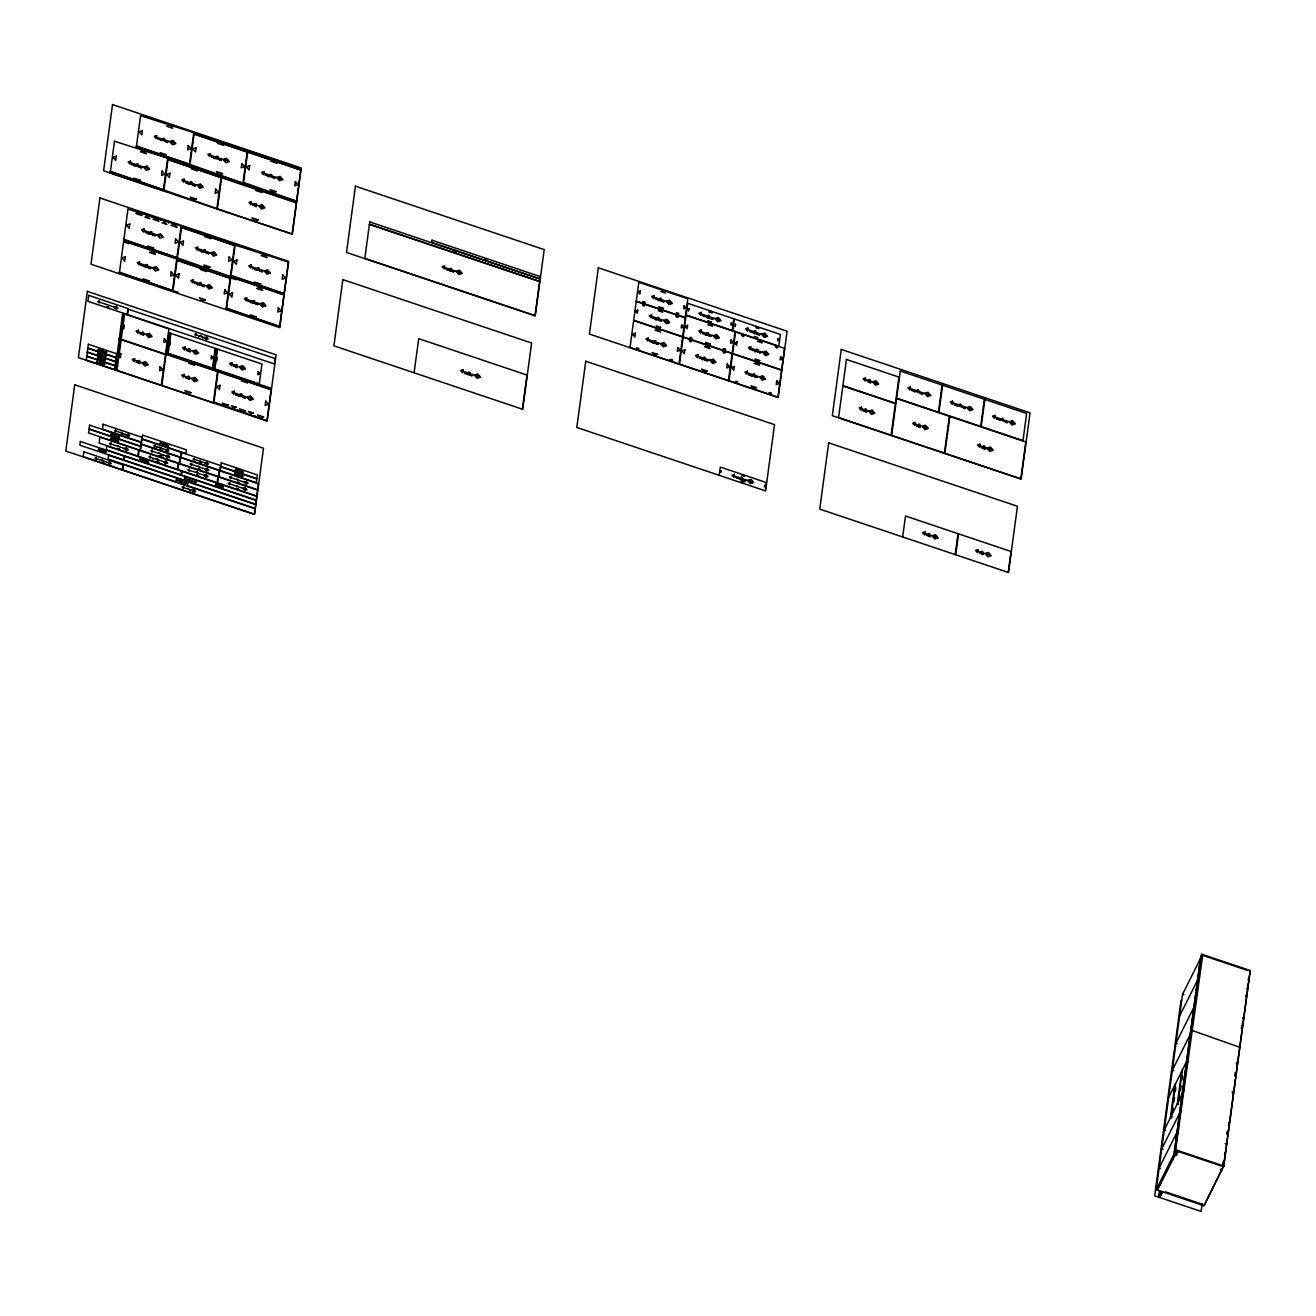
<?xml version="1.0" encoding="UTF-8"?>
<svg xmlns="http://www.w3.org/2000/svg" width="1316" height="1316" viewBox="0 0 1316 1316"><rect width="100%" height="100%" fill="white"/><g stroke="black" fill="none" stroke-linecap="round" stroke-linejoin="round"><path stroke-width="1.5" d="M1224.653 1154.658L1224.851 1152.882M1229.062 1122.976L1228.683 1124.177L1228.881 1123.025M1228.683 1124.785L1229.029 1123.305M98.322 358.478L99.555 358.709M99.983 354.514L98.552 354.053M101.151 354.547L100.641 354.251M100.148 363.43L99.342 362.838L100.592 363.183M101.612 355.468L102.072 355.221M101.464 359.235L102.549 360.008M104.869 355.665L105.79 355.978M131.945 164.911L132.077 163.842M133.59 164.352L134.364 165.207M119.295 273.547L123.556 241.93L128.902 243.723L129.017 242.868L176.739 258.89L172.363 291.379M134.298 165.816L134.446 164.632M115.38 306.924L115.249 307.928L116.038 307.451L115.101 307.138M135.828 165.092C136.19 167.691 133.245 164.549 135.762 165.635M117.042 307.812L116.236 308.092M136.7 166.194L137.686 165.487M99.128 450.22L100.312 450.664L99.572 450.121M137.999 165.832L138.789 166.688M138.756 166.968L138.871 166.112M102.286 450.993L103.355 451.75M140.286 167.806L140.45 166.655M141.486 168.218L141.651 167.05M102.22 459.926L102.714 460.238M116.285 370.174L120.43 339.429M120.48 339.084L123.901 313.767M116.992 370.405L121.138 339.676M121.187 339.314L124.592 314.014M147.227 167.51L147.014 169.057L148.231 168.316L146.816 167.839M111.696 439.264L112.913 439.495M108.817 462.952L109.508 462.722M112.123 439.116L112.534 439.626M112.683 435.431L111.893 435.086M113.341 435.3L111.926 434.839M114.508 435.333L114.015 435.037M114.986 436.254L115.43 435.991M114.837 440.021L115.907 440.794M141.009 265.602L141.141 264.516M145.434 232.768L145.583 231.698M158.019 139.364L158.167 138.295M141.421 264.615L142.26 265.585M158.446 138.377L159.285 139.348M117.848 440.547L117.206 440.334M142.654 265.026L143.444 265.898M147.079 232.208L147.869 233.064M159.68 138.805L160.453 139.661M143.362 266.49L143.51 265.322M147.787 233.672L147.935 232.488M160.371 140.253L160.536 139.085M144.892 265.783C145.254 268.382 142.309 265.24 144.826 266.309M149.333 232.948C149.679 235.548 146.734 232.406 149.251 233.491M161.917 139.545C162.279 142.144 159.335 139.002 161.852 140.072M145.763 266.885L146.75 266.177M150.189 234.051L151.192 233.343M162.855 140.154C164.977 141.503 161.506 139.43 163.776 139.94M147.063 266.506L147.853 267.378M151.488 233.689L152.278 234.544M164.089 140.286L164.878 141.141M147.82 267.642L147.935 266.803M152.245 234.824L152.36 233.985M164.845 141.404L164.961 140.565M149.35 268.497L149.514 267.329M153.775 235.679L153.939 234.511M166.375 142.26L166.54 141.092M137.44 361.949L138.229 362.788M141.256 333.573L142.062 334.412M150.55 268.908L150.715 267.74M154.975 236.074L155.14 234.906M167.576 142.671L167.741 141.503M127.356 449.266L126.501 449.562M158.611 235.794C161.638 237.193 156.637 234.857 159.96 235.35M156.703 268.25L157.213 269.615M161.144 235.432L161.638 236.798M148.247 334.313L148.741 335.662M146.142 363.282L146.635 364.598M143.279 460.074L142.786 459.778M144.201 460.732L142.967 460.6M147.014 461.192L147.902 461.636M185.605 182.94L185.753 181.871M186.017 181.97L186.856 182.924M187.678 183.385L187.777 182.562M188.533 184.026L188.698 182.858M167.477 353.05L170.159 333.178M190.178 184.174L191.182 183.467M168.185 353.297L170.866 333.409M191.494 183.796L192.284 184.668M192.235 184.931L192.35 184.092M178.203 293.336L178.318 292.465L172.988 290.671L177.249 259.071L230.316 276.903L225.941 309.375M156.653 458.527L157.196 459.218L156.242 458.675M193.765 185.786L193.929 184.618M157.114 459.86L158.002 460.945M194.965 186.181L195.13 185.03M158.973 452.967L159.878 453.181M160.371 448.23L161.078 449.085M199.078 184.98L198.881 186.428L200.032 185.737L198.683 185.293M200.756 185.556L200.558 187.004L201.71 186.313L200.377 185.852M168.119 450.335L167.395 450.582M194.669 283.631L194.817 282.562M199.094 250.797L199.242 249.727M211.695 157.394L211.827 156.324M195.113 282.776L195.919 283.614M199.522 249.826L200.345 250.797M212.139 156.538L212.945 157.377M187.892 350.253L188.698 351.092M196.742 284.075L196.857 283.236M201.167 251.241L201.282 250.418M213.768 157.838L213.866 156.999M197.597 284.7L197.762 283.549M202.022 251.882L202.187 250.714M214.623 158.463L214.771 157.311M199.242 284.865L200.246 284.141M203.667 252.03L204.671 251.323M216.268 158.627L217.272 157.92M187.744 378.514L186.921 377.544M199.506 282.71L199.933 282.858M200.558 284.486L201.348 285.342M204.983 251.652L205.773 252.524M217.568 158.249L218.374 159.104M201.299 285.621L201.414 284.782M205.74 252.787L205.839 251.948M218.324 159.384L218.44 158.545M202.845 286.477L202.993 285.309M207.27 253.643L207.418 252.475M219.854 160.239L220.019 159.072M204.029 286.872L204.194 285.704M208.471 254.037L208.619 252.886M221.055 160.634L221.22 159.466M196.594 351.586L197.104 352.918M198.65 336.83L199.621 336.6M179.798 481.376L180.605 481.607M200.443 335.531L201.151 335.761M195.196 378.893L194.982 380.472L196.232 379.715L194.768 379.222M225.497 159.433L226.007 160.782M202.236 337.653L203.157 337.982L201.562 337.159M227.224 160.009L227.717 161.358M183.927 482.709L185.062 483.531M187.02 479.731L187.497 479.649M206.168 338.031L205.378 338.278M206.661 337.867L206.398 338.08M187.925 488.285L187.629 488.45M191.429 481.327L191.906 481.064M197.63 472.296L195.804 472.197M194.143 490.638L193.896 490.835M196.906 472.066L197.515 472.444M214.245 368.776L216.926 348.888M214.952 369.006L217.617 349.135M226.434 309.54L230.695 277.939L236.041 279.732L236.156 278.86L283.894 294.899L279.518 327.371M205.411 475.191L205.28 476.178L206.053 475.701L205.148 475.405M218.604 486.147L219.065 485.884M235.465 366.819L234.626 365.848M235.646 395.03L235.794 393.961M248.148 301.594L248.296 300.525M252.573 268.777L252.721 267.691M265.256 175.39L265.404 174.321M248.576 300.624L249.398 301.594M266.523 175.39L265.684 174.419M249.81 301.035L250.583 301.89M254.235 268.201L255.008 269.056M241.338 366.671L241.124 368.233L242.358 367.493L240.91 367M237.719 395.474L237.834 394.652M267.329 175.834L267.444 175.012M250.501 302.499L250.665 301.315M254.926 269.665L255.09 268.497M238.574 396.116L238.739 394.948M268.201 176.476L268.349 175.308M252.047 301.792C252.409 304.374 249.448 301.249 251.981 302.318M256.472 268.957C256.834 271.557 253.873 268.415 256.406 269.484M240.219 396.264L241.223 395.557M269.846 176.624L270.833 175.916M252.902 302.894L253.906 302.17M257.327 270.06L258.331 269.352M241.535 395.886L242.325 396.758M254.218 302.516L255.008 303.371M258.643 269.681L259.433 270.553M271.145 176.245L271.935 177.117M242.276 397.021L242.391 396.182M271.902 177.38L272.017 176.541M254.975 303.651L255.074 302.812M259.4 270.816L259.515 269.977M243.822 397.876L243.97 396.708M273.432 178.236L273.596 177.068M256.505 304.506L256.653 303.338M260.93 271.672L261.078 270.504M245.006 398.287L245.171 397.119M257.706 304.901L257.854 303.733M262.131 272.083L262.279 270.915M274.633 178.631L274.797 177.479M238.492 470.371L237.982 470.075M236.633 479.057L238.245 479.517M238.574 471.177L237.818 470.536L239.035 470.914M267.148 271.606C264.138 270.224 269.106 272.544 265.799 272.05M251.175 397.662L251.685 398.995M242.144 475.685L241.963 475.718M246.01 489.141L245.154 489.42M247.095 482.89L246.224 483.169M414.129 372.609L418.702 338.656L527.009 375.06L522.436 408.996M446.288 269.78L446.239 268.629M448.131 269.27L447.983 270.438L448.871 269.517L449.496 270.948L449.644 269.78M450.746 271.277L450.615 270.109M451.404 270.487L452.194 271.326M458.363 271.228L458.873 272.56M464.63 373.579L464.581 372.428M466.489 373.07L466.325 374.238L467.229 373.316L467.838 374.747L468.002 373.579M469.088 375.076L468.957 373.909M469.746 374.287L470.552 375.126M478.037 375.554L477.823 377.067L479.024 376.343L477.626 375.866M649.791 341.815L649.94 340.729M655.5 299.456L655.648 298.37M653.016 318.62L653.147 317.551M650.236 340.959L651.042 341.798M653.46 317.765L654.266 318.604M655.96 298.6L656.75 299.439M651.436 341.239L652.226 342.094M657.161 298.88L657.934 299.735M655.072 319.064L655.187 318.225M652.144 342.703L652.292 341.535M657.852 300.344L658.016 299.176M655.944 319.689L656.092 318.538M653.69 341.995C654.036 344.595 651.091 341.453 653.608 342.522M659.398 299.637C659.76 302.236 656.799 299.094 659.332 300.163M654.677 342.44L655.483 343.279M658.806 320.528L659.053 319.525M655.763 343.772L656.01 342.769M661.471 301.413L661.718 300.41M659.81 320.643L659.036 319.706M656.766 343.887L655.993 342.95M662.491 301.529L661.701 300.591M662.014 344.512C665.041 345.911 660.04 343.575 663.363 344.068M665.551 320.298L665.337 321.844L666.554 321.104L665.139 320.627M665.123 344.907C662.096 343.509 667.097 345.845 663.774 345.351M702.58 333.853L702.728 332.784M699.355 358.462L699.503 357.393M703.024 333.014L703.83 333.836M699.799 357.607L700.606 358.446M704.225 333.293L705.014 334.149M704.932 334.757L705.08 333.573M707.07 317.748L707.235 316.58M702.283 359.531L702.448 358.38M708.271 318.159L708.436 316.991M706.478 334.05C706.824 336.633 703.879 333.491 706.396 334.577M708.271 335.333L707.432 334.363M709.521 318.488L709.489 317.337M705.392 359.367L705.146 360.37M708.551 335.827L708.798 334.823M711.38 317.978L711.232 319.146L712.12 318.225L712.729 319.656L712.894 318.488M706.149 360.485L705.376 359.548M709.554 335.942L708.781 335.004M716.184 336.37C713.19 335.004 718.108 337.291 714.851 336.814M714.506 361.505C711.561 360.14 716.414 362.41 713.19 361.933M719.243 475.125L720.313 467.081L766.422 482.577L765.353 490.621M753.69 333.409L753.838 332.241M748.738 375.06L748.886 373.974M749.988 375.044L749.149 374.073M752.143 350.517L752.275 349.431M754.496 331.056L754.907 331.188M752.587 349.661L753.394 350.5M754.874 333.82L755.039 332.652M736.351 477.264L736.697 478.202M750.383 374.484L751.173 375.34M756.124 334.149L756.091 332.997M754.216 350.961L754.315 350.122M751.091 375.948L751.239 374.78M756.782 333.359L757.013 334.182M755.071 351.586L755.22 350.418M757.983 333.639L757.835 334.807L758.723 333.886L759.348 335.317L759.496 334.149M752.637 375.241C752.982 377.84 750.038 374.698 752.555 375.767M756.848 351.092L757.654 351.931M740.003 479.682L740.168 478.547M757.934 352.425L758.18 351.421M754.71 377.018L754.956 376.014M741.188 480.077L741.336 478.942M755.713 377.133L754.94 376.195M758.937 352.524L758.164 351.602M742.405 480.406L742.356 479.287M744.214 479.912L744.066 481.047L744.938 480.159L745.53 481.557L745.695 480.406M749.857 480.373L750.35 481.672M767.294 353.543C764.316 352.178 769.235 354.465 765.961 353.988M863 410.74L863.115 409.918L863.872 411.036M867.803 381.788L867.03 380.85M869.037 382.035L868.198 381.064M865.336 411.892L865.484 410.724M869.267 382.643L869.432 381.476M866.537 412.286L866.685 411.118M870.468 383.038L870.633 381.87M916.495 425.956L916.61 425.15L917.367 426.252M921.315 394.109L921.463 392.941M902.694 536.764L905.507 516.02L958.032 533.671L955.235 554.414M922.516 394.504L922.664 393.352M918.831 427.108L918.996 425.94M920.032 427.503L920.197 426.351M927.55 394.043C924.506 392.645 929.507 394.981 926.184 394.487M929.26 394.619C926.234 393.221 931.218 395.557 927.895 395.063M925.757 426.795L925.543 428.358L926.777 427.618L925.345 427.124M926.382 535.349L926.48 534.526L927.237 535.645M928.701 536.5L928.866 535.332M929.902 536.895L930.067 535.727M963.592 408.305L963.756 407.154M964.793 408.717L964.941 407.549M969.81 408.256C966.816 406.874 971.734 409.177 968.461 408.7M955.729 554.579L958.525 533.835L1011.066 551.486L1008.253 572.23M981.374 447.753L981.473 446.946L982.246 448.049M983.694 448.904L983.858 447.736M984.894 449.299L985.059 448.147M980.272 553.46L979.499 552.523M981.489 553.707L980.667 552.736M981.736 554.316L981.9 553.148M982.937 554.71L983.101 553.543M1005.868 422.518L1006.033 421.35M989.089 554.085L989.599 555.434M1007.069 422.93L1007.233 421.762M1011.51 421.712L1012.02 423.061M1013.813 423.028C1010.787 421.63 1015.771 423.966 1012.465 423.489M1181.044 1000.325L1154.675 1195.833L1201.097 1211.427L1202.166 1203.531M1156.221 1189.664L1182.558 994.271L1200.62 958.229L1174.267 1153.622L1156.221 1189.664L1203.943 1205.752L1223.831 1166.025L1250.2 970.517L1201.853 954.281L1200.718 956.551L1174.349 1152.043L1175.27 1152.355L1202.775 954.593L1201.64 956.864L1200.718 956.551M1157.652 1189.236L1157.521 1190.158L1177.08 1151.105M1159.363 1191.112L1158.541 1197.132L1161.386 1191.457M1174.81 1085.141L1170.434 1117.613L1171.75 1118.057M1160.399 1193.563L1159.857 1197.576L1162.702 1191.901M1175.55 1083.693L1171.158 1116.165L1172.474 1116.61M1172.572 1111.954L1173.115 1107.908M1173.938 1101.805L1174.497 1097.758M1175.32 1091.671L1175.862 1087.608M1181.702 1071.372L1177.327 1103.844L1178.642 1104.288M1178.05 1102.397L1182.442 1069.924M1179.185 1100.225L1179.745 1096.162M1180.567 1090.076L1181.11 1086.013M1181.933 1079.926L1182.475 1075.863M1201.853 954.281L1175.139 1150.464L1223.502 1166.7L1250.2 970.517M1178.001 1132.105L1178.56 1128.059M1183.199 1093.629L1183.742 1089.582M1175.632 1151.072L1175.089 1155.086L1176.405 1155.53L1178.511 1150.628M1176.109 1150.135L1175.583 1154.066L1174.267 1153.622M1203.943 1205.752L1223.617 1165.779M1232.45 1092.428L1232.681 1091.523L1232.401 1092.741M1223.748 1161.255L1223.354 1162.489M1232.779 1092.461L1232.96 1095.784M1236.81 1062.588L1236.974 1065.927M1242.271 1023.355L1242.649 1022.927M1247.387 985.339L1247.782 984.911M1224.999 1153.178L1224.834 1154.247L1224.785 1153.326M1233.191 1092.477L1232.829 1093.612L1232.911 1092.675M1237.139 1062.9L1236.892 1063.262M1243.11 1018.222L1243.307 1017.334L1242.978 1018.42M1248.242 979.91L1248.242 980.206M1228.47 1125.871L1228.782 1125.015M1224.752 1154.971L1224.604 1155.909M1246.943 989.007L1246.894 988.086M1223.321 1163.229L1222.926 1163.755M1241.399 1028.52L1241.843 1025.263M1227.121 1134.425L1227.565 1131.168M1223.09 1164.282L1223.535 1161.025M1227.104 1133.849C1228.733 1129.375 1226.446 1134.014 1227.614 1132.402M1241.86 1025.838L1241.63 1026.283M1160.663 1183.594L1160.169 1184.581M1173.033 1158.902L1172.54 1159.889M1236.366 1063.377L1236.711 1062.522M1232.944 1093.448L1233.108 1092.774M127.882 434.708L127.981 435.629M208.767 285.769L207.599 287.102L208.931 287.562M193.485 490.407L193.584 491.444M249.744 397.185L248.576 398.518L249.925 398.962M670.518 301.907L669.351 303.223L670.683 303.683M667.87 321.088L666.768 322.321L668.018 322.733M719.161 319.13L717.993 320.462L719.326 320.907M717.582 336.304L716.414 337.636L717.763 338.097M765.764 334.774L764.58 336.123L765.928 336.567M765.287 352.326L764.102 353.675L765.451 354.119M763.741 377.495L762.556 378.844L763.922 379.304M751.798 481.031L750.663 482.33L751.979 482.775M934.64 535.793L933.455 537.142L934.821 537.586M1179.63 1015.985L1197.692 979.844M1194.04 1006.987L1175.978 1043.144L1177.294 1043.588M1190.371 1034.146L1172.309 1070.303L1173.625 1070.73M1168.657 1097.445L1186.719 1061.305L1188.035 1061.749M1164.249 1130.033L1182.311 1093.876M1161.715 1148.934L1163.015 1149.378L1161.699 1149.033L1179.761 1112.892M1248.539 978.611L1248.259 979.482M1177.178 1132.007L1178.494 1132.451L1177.195 1131.892L1159.133 1168.049L1160.449 1168.493M1245.479 996.492L1246.811 993.843M1174.349 1152.043L1175.484 1149.773L1223.831 1166.025M1239.606 1047.223L1191.589 1030.296L1190.454 1032.567L1191.391 1032.879M1237.649 1058.228L1237.912 1057.357M1236.711 1064.562L1237.155 1063.657M1234.737 1076.11L1236.069 1073.461L1234.753 1073.017M1232.993 1092.165L1233.437 1091.26M1232.681 1094.418L1233.125 1093.53M1228.766 1125.937L1228.683 1126.562M142.046 460.255L141.388 459.942M124.74 434.642L125.497 435.004M181.345 482.067L181.246 482.018M104.787 360.288L103.832 359.531M215.067 254.827C211.925 255.386 216.992 253.133 214.014 253.198M105.593 452.03L104.638 451.273M264.302 305.674C261.193 306.233 266.21 304.012 263.266 304.078M243.805 368.677C240.894 369.204 245.599 367.115 242.818 367.18M206.579 469.944L206.053 468.743M242.44 476.326L241.502 475.882M245.911 482.939L245.237 481.903M750.252 331.928L749.495 330.793M764.218 335.498C761.109 336.057 766.109 333.836 763.165 333.902M877.081 383.811C874.005 384.354 878.956 382.166 876.045 382.232M873.133 413.076C869.942 413.635 875.091 411.349 872.064 411.431M936.515 537.668C933.406 538.228 938.407 536.007 935.462 536.073M987.822 554.924C984.664 555.484 989.747 553.23 986.753 553.296M139.924 333.869L140.977 332.997M252.771 205.263L253.824 204.391M136.091 362.245L137.144 361.374M186.543 350.549L187.612 349.694M185.605 377.972L186.658 377.1M233.31 366.276L234.38 365.404M911.758 390.556L912.827 389.684M954.051 404.752L955.103 403.897M996.327 418.965L997.38 418.093M138.476 164.155L137.522 163.826M164.566 138.591L163.612 138.279M192.054 182.151L191.1 181.838M218.143 156.604L217.189 156.275M151.965 232.011L151.027 231.682M147.54 264.829L146.586 264.516M271.705 174.6L270.767 174.288M205.543 250.007L204.589 249.695M256.456 203.783L255.501 203.47M143.608 332.405L142.654 332.076M201.118 282.841L200.164 282.512M139.776 360.765L138.838 360.452M259.12 268.003L258.166 267.691M190.244 349.085L189.29 348.773M254.695 300.838L253.741 300.509M189.29 376.508L188.336 376.179M237.012 364.795L236.058 364.483M242.095 394.241L241.141 393.928M451.733 268.645L450.796 268.316M470.092 372.444L469.138 372.115M661.57 298.518L660.616 298.206M658.987 317.666L658.033 317.353M655.845 340.877L654.907 340.564M709.489 315.511L708.534 315.182M708.633 332.932L707.679 332.619M705.327 357.508L704.373 357.179M756.108 331.171L755.154 330.842M758.115 349.546L757.161 349.234M754.792 374.122L753.838 373.81M742.372 477.494L741.434 477.182M870.452 379.979L869.498 379.666M866.52 409.227L865.566 408.898M918.881 390.243L917.943 389.914M920.016 424.443L919.062 424.13M961.173 404.44L960.219 404.127M1003.45 418.653L1002.496 418.324M984.878 446.239L983.94 445.927M929.886 533.835L928.932 533.506M982.92 551.651L981.966 551.338M162.197 455.122L163.579 455.714L162.23 455.484M704.718 315.988L705.606 316.482L704.702 316.416M751.321 331.648L752.209 332.125L751.304 332.076M737.717 477.971L738.572 478.448L737.684 478.382M918.963 392.349L919.835 392.826L918.93 392.76M961.239 406.545L962.111 407.039L961.223 406.973M1003.516 420.758L1004.388 421.235L1003.499 421.186M157.871 459.12L156.16 458.873M174.189 143.526L172.988 142.292L174.337 142.687M279.535 178.91L278.35 177.693L279.683 178.088M281.246 179.486L280.061 178.269L281.394 178.663M263.266 207.747L262.114 206.563L263.397 206.941M213.373 254.333L212.189 253.1L213.521 253.494M150.419 336.37L149.234 335.152L150.55 335.547M210.642 287.727L209.491 286.51L210.79 286.904M268.744 272.922L267.559 271.705L268.875 272.099M195.327 352.491L194.143 351.273L195.475 351.668M126.188 449.381L125.415 448.591L126.27 448.838M147.853 461.9L146.866 461.307M167.593 456.668L166.852 455.895L167.691 456.159M703.649 316.317L702.81 315.462L703.747 315.741M717.615 319.92L716.447 318.719L717.763 319.097M924.852 427.733L923.75 426.598L924.983 426.96M991.507 450.154L990.339 448.953L991.655 449.332M120.907 432.273L121.796 432.619M199.687 460.485L199.999 460.584M133.196 164.895L132.357 163.941M146.586 232.833L145.846 231.797M254.909 205.806L254.07 204.835M253.725 268.826L253.001 267.79M236.798 395.096L236.058 394.06M466.094 373.629L465.255 372.658M661.191 300.92L660.369 299.966M658.526 320.035L657.687 319.064M704.866 359.877L704.027 358.906M754.43 376.524L753.591 375.57M743.721 480.521L743.014 479.501M864.99 411.349L864.25 410.312M913.913 391.099L913.074 390.128M918.486 426.565L917.762 425.529M956.09 405.361L955.35 404.325M998.466 419.508L997.627 418.537M983.463 448.295L982.624 447.325M928.372 535.957L927.632 534.921M136.765 165.701L137.67 166.161L136.732 165.948M216.334 158.134L217.239 158.578L216.301 158.364M190.244 183.681L191.149 184.125L190.211 183.927M150.254 233.557L151.159 234.018L150.221 233.804M269.912 176.13L270.816 176.574L269.879 176.377M145.829 266.391L146.734 266.835L145.796 266.638M203.733 251.537L204.638 251.981L203.7 251.784M199.308 284.371L200.213 284.815L199.275 284.601M257.393 269.566L258.298 270.01L257.36 269.813M252.968 302.4L253.873 302.844L252.935 302.631M240.285 395.771L241.19 396.215L240.252 396.017M486.361 259.614L485.11 259.203M662.836 301.101L664.169 301.874L662.787 301.726M660.155 320.216L661.504 320.989L660.122 320.841M657.112 343.46L658.461 344.233L657.079 344.085M709.9 335.514L711.249 336.271L709.867 336.139M706.495 360.058L707.844 360.814L706.462 360.683M759.283 352.112L760.632 352.869L759.25 352.737M756.058 376.721L757.407 377.478L756.026 377.33M158.463 138.657L159.384 138.904L158.43 138.887M132.373 164.22L133.294 164.451L132.34 164.451M212.123 156.703L213.044 156.933L212.09 156.933M186.033 182.25L186.954 182.48L186 182.48M265.7 174.699L266.605 174.929L265.668 174.929M145.862 232.077L146.783 232.307L145.829 232.307M254.087 205.115L255.008 205.345L254.054 205.345M141.437 264.894L142.358 265.141L141.404 265.125M199.522 250.106L200.443 250.336L199.489 250.336M195.097 282.924L196.018 283.17L195.064 283.154M253.017 268.069L253.922 268.316L252.985 268.299M141.24 333.721L142.161 333.951L141.207 333.951M248.592 300.903L249.497 301.134L248.559 301.134M137.423 362.097L138.328 362.328L137.39 362.328M187.875 350.418L188.797 350.648L187.843 350.648M446.914 269.138L447.835 269.369L446.881 269.369M451.372 270.635L452.293 270.866L451.355 270.866M186.921 377.824L187.843 378.054L186.905 378.054M234.643 366.128L235.548 366.358L234.61 366.358M236.074 394.339L236.995 394.57L236.041 394.57M156.374 447.029L156.966 447.588M655.944 298.748L656.849 298.979L655.911 298.979M660.369 300.245L661.29 300.476L660.336 300.476M465.272 372.938L466.177 373.168L465.239 373.168M469.73 374.435L470.635 374.682L469.697 374.665M653.443 317.929L654.365 318.159L653.41 318.159M657.704 319.36L658.609 319.591L657.671 319.591M710.163 317.847L711.084 318.094L710.13 318.077M650.219 341.107L651.14 341.337L650.186 341.337M654.661 342.604L655.582 342.834L654.628 342.834M703.007 333.162L703.928 333.392L702.974 333.392M707.449 334.642L708.37 334.889L707.416 334.873M756.766 333.507L757.687 333.738L756.733 333.738M699.783 357.755L700.704 358.001L699.75 357.985M704.044 359.186L704.965 359.433L704.011 359.416M752.571 349.809L753.492 350.04L752.538 350.04M756.832 351.24L757.753 351.471L756.799 351.471M749.166 374.353L750.087 374.583L749.133 374.583M753.607 375.85L754.529 376.08L753.575 376.08M868.215 381.344L869.119 381.574L868.182 381.574M913.09 390.408L914.011 390.638L913.057 390.638M864.267 410.592L865.188 410.822L864.234 410.822M955.367 404.604L956.288 404.851L955.334 404.834M743.014 479.781L743.918 480.011L742.997 480.011M917.778 425.808L918.683 426.039L917.745 426.039M997.643 418.817L998.564 419.047L997.61 419.047M982.641 447.605L983.545 447.835L982.608 447.835M927.648 535.201L928.553 535.431L927.615 535.431M980.683 553.016L981.588 553.246L980.65 553.246M169.665 141.536L173.054 140.401L175.851 143.625L172.462 144.744L169.665 141.536L156.39 137.078M143.576 167.083L146.964 165.964L149.761 169.172L146.389 170.307L143.576 167.083L130.3 162.625M223.144 159.516L226.533 158.381L229.346 161.588L225.957 162.723L223.144 159.516L210.05 155.107M197.071 185.062L200.443 183.927L203.256 187.135L199.868 188.27L197.071 185.062L183.96 180.654M276.722 177.512L280.111 176.377L282.907 179.585L279.535 180.72L276.722 177.512L263.628 173.103M157.065 234.939L160.453 233.82L163.266 237.028L159.878 238.163L157.065 234.939L143.789 230.481M258.742 205.79L262.131 204.654L264.927 207.862L261.539 208.997L258.742 205.79L251.093 203.223M152.64 267.773L156.028 266.638L158.841 269.846L155.453 270.981L152.64 267.773L139.364 263.315M210.56 252.919L213.949 251.784L216.745 254.991L213.356 256.126L210.56 252.919L197.466 248.51M114.064 307.006L116.236 306.283L118.029 308.339L115.857 309.063L114.064 307.006L99.161 302.006M206.135 285.736L209.524 284.618L212.32 287.826L208.931 288.961L206.135 285.736L193.041 281.344M264.22 270.948L267.609 269.813L270.405 273.021L267.016 274.156L264.22 270.948L250.945 266.49M145.895 334.396L149.284 333.261L152.08 336.468L148.692 337.603L145.895 334.396L138.246 331.829M104.721 351.668L106.826 352.375L98.47 349.562M104.178 355.715L106.283 356.422L97.91 353.609M259.795 303.782L263.184 302.647L265.98 305.855L262.591 306.99L259.795 303.782L246.52 299.308M103.257 359.63L105.362 360.337L97.762 357.788M102.714 363.677L104.803 364.384L97.203 361.834M455.303 251.817L456.471 252.211L453.329 251.159M204.408 337.62L206.497 336.912L208.241 338.903L206.135 339.61L204.408 337.62L195.985 334.79M142.062 362.772L145.451 361.637L148.247 364.845L144.875 365.98L142.062 362.772L134.429 360.206M192.531 351.076L195.919 349.957L198.716 353.165L195.327 354.3L192.531 351.076L184.882 348.51M456.027 271.31L459.416 270.175L462.212 273.383L458.823 274.518L456.027 271.31L444.38 267.395M191.577 378.498L194.965 377.363L197.762 380.571L194.373 381.706L191.577 378.498L183.944 375.932M239.298 366.802L242.67 365.667L245.483 368.875L242.095 370.01L239.298 366.802L231.649 364.236M117.552 436.501L119.657 437.208L111.284 434.395M126.533 434.691L128.277 434.115L129.725 435.76L127.981 436.353L126.533 434.691L115.676 431.039M116.614 440.416L118.72 441.123L111.12 438.573M247.112 397.152L250.501 396.017L253.297 399.225L249.908 400.36L247.112 397.152L234.018 392.744M104.063 451.388L106.168 452.095L98.568 449.529M124.378 448.476L126.55 447.753L128.343 449.809L126.172 450.533L124.378 448.476L110.807 443.903M108.027 462.508L109.771 461.916L111.218 463.577L109.475 464.17L108.027 462.508L96.002 458.462M166.721 445.153L168.826 445.861L160.453 443.048M165.701 449.694L167.461 449.118L168.909 450.779L167.148 451.355L165.701 449.694L154.86 446.058M146.323 461.242L148.412 461.949L140.055 459.136M165.816 455.78L167.987 455.056L169.78 457.113L167.609 457.836L165.816 455.78L152.228 451.224M163.743 461.702L165.898 460.978L167.708 463.035L165.536 463.758L163.743 461.702L150.271 457.178M666.192 301.298L669.581 300.163L672.377 303.387L668.989 304.522L666.192 301.298L653.871 297.169M205.181 462.969L206.925 462.377L208.372 464.038L206.628 464.614L205.181 462.969L194.225 459.284M474.385 375.109L477.757 373.974L480.57 377.182L477.182 378.317L474.385 375.109L462.722 371.194M204.934 468.924L207.106 468.2L208.899 470.256L206.727 470.98L204.934 468.924L191.478 464.4M663.511 320.413L666.899 319.278L669.696 322.502L666.324 323.621L663.511 320.413L651.371 316.334M204.112 475.257L206.283 474.533L208.076 476.589L205.905 477.313L204.112 475.257L189.208 470.256M185.803 483.137L188.04 483.877L176.459 479.995M194.143 481.59L196.364 482.33L184.733 478.432M241.141 471.408L243.246 472.115L235.646 469.565M191.889 490.375L193.995 489.667L195.722 491.658L193.633 492.365L191.889 490.375L183.467 487.545M240.976 475.586L243.082 476.293L234.709 473.48M714.835 318.521L718.223 317.403L721.02 320.611L717.631 321.746L714.835 318.521L701.083 313.899M221.17 486.394L223.276 487.101L215.676 484.535M244.118 482.1L246.289 481.376L248.082 483.433L245.911 484.156L244.118 482.1L230.662 477.576M660.467 343.657L663.856 342.522L666.669 345.746L663.28 346.881L660.467 343.657L648.163 339.528M243.032 488.335L245.204 487.611L246.997 489.667L244.825 490.407L243.032 488.335L229.576 483.811M713.256 335.712L716.644 334.577L719.457 337.784L716.068 338.919L713.256 335.712L700.935 331.566M761.438 334.182L764.826 333.047L767.623 336.271L764.234 337.406L761.438 334.182L747.702 329.576M709.85 360.255L713.239 359.12L716.052 362.328L712.663 363.463L709.85 360.255L697.71 356.175M762.638 352.31L766.027 351.175L768.84 354.382L765.451 355.517L762.638 352.31L750.498 348.23M759.414 376.902L762.803 375.767L765.616 378.992L762.227 380.127L759.414 376.902L747.093 372.773M872.557 381.92L875.946 380.785L878.759 383.992L875.37 385.127L872.557 381.92L865.27 379.469M868.626 411.151L872.014 410.033L874.811 413.24L871.422 414.375L868.626 411.151L861.338 408.717M924.605 393.385L927.994 392.25L930.79 395.458L927.402 396.593L924.605 393.385L910.096 388.516M747.587 480.439L750.893 479.337L753.624 482.478L750.317 483.581L747.587 480.439L734.163 475.931M966.882 407.582L970.27 406.463L973.067 409.671L969.678 410.806L966.882 407.582L952.373 402.712M922.121 426.384L925.51 425.249L928.306 428.457L924.934 429.592L922.121 426.384L914.834 423.933M1009.158 421.794L1012.547 420.659L1015.343 423.867L1011.971 425.002L1009.158 421.794L994.649 416.925M987 448.18L990.372 447.045L993.185 450.253L989.797 451.388L987 448.18L979.696 445.729M931.991 535.776L935.38 534.641L938.193 537.849L934.804 538.984L931.991 535.776L924.704 533.325M985.026 553.592L988.415 552.457L991.211 555.665L987.839 556.8L985.026 553.592L977.739 551.141M162.954 138.476L163.381 138.624M216.531 156.489L216.943 156.62M136.864 164.039L137.292 164.171M270.109 174.485L270.52 174.617M190.442 182.036L190.853 182.167M254.843 203.667L255.271 203.816M150.369 231.896L150.781 232.027M203.931 249.892L204.358 250.024M450.138 268.53L450.549 268.661M145.928 264.713L146.356 264.861M257.508 267.888L257.92 268.036M659.958 298.403L660.369 298.551M253.083 300.722L253.494 300.854M707.876 315.396L708.304 315.527M657.375 317.551L657.786 317.682M707.021 332.816L707.449 332.948M141.996 332.274L142.424 332.422M654.249 340.762L654.661 340.91M756.503 349.431L756.914 349.579M188.632 348.97L189.043 349.118M703.715 357.393L704.126 357.524M138.18 360.65L138.591 360.798M235.399 364.68L235.811 364.828M753.196 374.007L753.607 374.155M468.48 372.329L468.891 372.461M868.856 379.863L869.267 379.995M187.678 376.376L188.106 376.524M917.285 390.112L917.696 390.26M959.561 404.325L959.973 404.456M240.483 394.126L240.91 394.257M864.908 409.111L865.319 409.243M1001.838 418.537L1002.249 418.669M918.403 424.328L918.831 424.476M983.282 446.124L983.694 446.272M117.535 445.663L118.456 445.877M198.157 466.144L199.061 466.341M740.793 477.379L741.204 477.527M236.255 485.555L237.16 485.769M928.273 533.72L928.701 533.852M981.308 551.536L981.736 551.684M156.357 447.144L157.591 447.456M194.077 133.673L246.536 151.817L194.011 134.166M247.655 151.669L300.114 169.813L247.589 152.162M667.738 302.68L669.038 302.351L668.018 301.265L669.137 301.825M707.153 317.205L708.353 317.617M753.755 332.866L754.956 333.277M1010.852 421.482L1012.168 421.926M224.839 159.203L226.155 159.647M226.549 159.779L227.882 160.223M916.709 391.806L917.959 392.234M958.986 406.019L960.236 406.43M970.139 409.556L971.455 409.21L970.402 408.108L971.553 408.667M1001.262 420.215L1002.529 420.643M921.381 393.566L922.582 393.961M963.657 407.779L964.858 408.174M1005.95 421.975L1007.135 422.387M166.458 141.717L167.642 142.128M219.936 159.697L221.137 160.091M273.514 177.693L274.699 178.104M213.998 158.265L215.248 158.677M267.576 176.262L268.826 176.673M869.35 382.101L870.55 382.495M754.446 351.372L755.697 351.8M655.319 319.492L656.569 319.903M136.42 145.928L188.879 164.056L136.354 146.405M167.987 159.22L220.446 177.364L167.922 159.713M221.631 177.249L296.363 202.368M221.565 177.742L296.297 202.845M457.721 271.014L459.021 271.458M988.546 449.579L989.862 449.233L988.826 448.131L989.977 448.69M918.913 426.565L920.098 426.96M983.776 448.361L984.977 448.756M459.284 273.267L460.6 272.922L459.547 271.836L460.699 272.396M145.138 168.432L146.372 168.103L145.385 167.083L146.454 167.609M140.368 167.28L141.552 167.675M193.847 185.243L195.048 185.638M865.402 411.349L866.602 411.744M187.908 183.812L189.159 184.224M701.658 359.317L702.909 359.745M181.476 227.076L233.935 245.22L181.411 227.569M160.47 235.219L161.802 235.663M153.857 235.136L155.058 235.531M207.336 253.1L208.537 253.494M260.996 271.129L262.197 271.54M201.397 251.669L202.648 252.08M123.819 239.331L176.295 257.475L123.753 239.825M230.974 275.324L283.434 293.468L230.909 275.817M177.051 259.91L229.51 278.054L176.986 260.404M156.028 268.02L157.377 268.48M261.341 305.18L262.674 304.835L261.621 303.733L262.772 304.292M149.432 267.954L150.633 268.365M202.911 285.934L204.112 286.329M256.571 303.963L257.772 304.358M196.972 284.486L198.222 284.914M988.431 553.855L989.747 554.299M928.783 535.957L929.984 536.352M981.818 553.773L983.003 554.168M749.232 480.159L750.498 480.587M735.891 477.116L736.795 477.428M740.086 479.156L741.253 479.55M119.394 272.165L171.87 290.293L119.328 272.642M226.549 308.158L279.008 326.302L226.484 308.651M147.589 334.083L148.905 334.527M195.936 351.356L197.252 351.8M166.079 353.856L217.601 371.178M218.028 371.309L270.487 389.454L217.963 371.803M166.013 354.349L217.535 371.655M250.534 397.448L251.833 397.876M145.5 363.068L146.783 363.496M243.888 397.333L245.089 397.745M237.949 395.902L239.199 396.313M101.151 350.319L102.056 350.451M100.049 358.413L100.954 358.544M99.506 362.459L100.411 362.591M163.135 443.805L163.793 443.755M128.228 435.711L128.952 435.251M159.664 447.259L160.98 447.621M206.875 463.972L207.583 463.528M237.39 474.237L238.048 474.188M167.889 457.047L168.81 456.471M207.023 470.19L207.928 469.615M113.423 439.199L114.328 439.33M206.25 476.507L207.106 475.981M164.73 462.59L165.635 462.031M165.832 462.952L166.737 462.393M244.036 489.239L244.941 488.664M218.012 485.061L218.867 485.291M100.904 450.056L101.513 450.105M189.011 479.567L189.915 479.83M180.72 481.13L181.624 481.376M109.705 463.528L110.445 463.067M1201.508 954.955L1247.979 970.566M1182.558 994.271L1183.874 994.715M1234.507 1074.859L1235.823 1075.304M1186.703 1061.403L1188.019 1061.848M1225.229 1143.62L1226.545 1144.065M1164.265 1129.918L1165.565 1130.477M1220.31 1169.315L1221.626 1169.76M1165.384 1191.835L1202.133 1204.173M189.751 480.735L189.603 480.373M710.41 318.521L710.146 317.567M447.16 269.813L446.897 268.859M152.952 459.185L153.676 458.922M996.903 418.258L997.248 419.278M954.61 404.045L954.972 405.065M912.333 389.849L912.679 390.852M253.346 204.556L253.692 205.559M233.886 365.568L234.232 366.572M187.119 349.842L187.481 350.862M186.181 377.264L186.527 378.284M140.499 333.162L140.845 334.182M136.667 361.538L137.012 362.558M74.732 384.798L65.8 451.043L254.564 514.474L263.496 448.213L74.732 384.798M87.333 291.379L78.401 357.639L267.164 421.054L276.097 354.81L87.333 291.379M99.934 197.976L90.985 264.236L279.749 327.651L288.697 261.407L99.934 197.976M112.518 104.573L103.586 170.817L292.349 234.248L301.282 167.987L112.518 104.573M88.731 295.343L87.925 301.315L127.076 314.475L127.882 308.503L88.731 295.343M110.33 171.475L162.806 189.619L110.33 171.475M114.492 141.256L110.231 172.857L163.299 190.688L167.675 158.216L114.492 141.256M86.741 356.373L86.231 360.074L114.558 369.582L115.051 365.897L86.741 356.373M87.284 352.326L86.774 356.027L115.101 365.535L115.594 361.851L87.284 352.326M87.827 348.296L87.333 351.981L115.644 361.489L116.137 357.804L87.827 348.296M88.369 344.249L87.876 347.934L116.186 357.442L116.68 353.757L88.369 344.249M116.302 156.176L115.726 160.437L112.962 157.278L116.302 156.176M80.358 441.485L79.848 445.186L123.638 459.893L124.132 456.191L80.358 441.485M99.292 301.019L99.029 302.976L97.779 301.529L99.292 301.019M83.813 451.783L83.155 456.668L122.306 469.828L122.964 464.943L83.813 451.783M97.993 353.099L97.845 354.119L97.993 353.099M98.535 349.053L98.387 350.072L98.535 349.053M97.285 361.308L97.137 362.344L97.285 361.308M97.828 357.261L97.68 358.297L97.828 357.261M89.044 429.213L88.55 432.915L140.072 450.22L140.565 446.535L89.044 429.213M89.587 425.167L89.093 428.868L140.615 446.173L141.108 442.489L89.587 425.167M130.514 161.111L130.103 164.155L128.145 161.901L130.514 161.111M127.981 209.112L123.72 240.713L176.788 258.545L181.164 226.072L127.981 209.112M140.582 115.693L136.321 147.31L189.389 165.142L193.765 132.669L140.582 115.693M96.117 457.688L95.903 459.251L94.884 458.083L96.117 457.688M99.95 437.109L99.144 443.081L137.818 456.076L138.624 450.105L99.95 437.109M98.634 449.019L98.503 450.056L98.634 449.019M125.365 256.85L124.79 261.127L122.026 257.969L125.365 256.85M129.791 224.033L129.215 228.31L126.451 225.135L129.791 224.033M142.391 130.629L141.815 134.89L139.052 131.732L142.391 130.629M103.142 424.245L102.483 429.131L141.157 442.127L141.815 437.241L103.142 424.245M119.197 339.018L115.051 369.763L161.309 385.292L165.454 354.563L119.197 339.018M122.651 313.356L119.246 338.673L165.503 354.201L168.925 328.901L122.651 313.356M106.744 446.009L106.251 449.71L180.983 474.813L181.476 471.128L106.744 446.009M124.346 325.233L123.852 328.918L121.483 326.187L124.346 325.233M120.94 353.511L120.381 357.639L117.716 354.58L120.94 353.511M108.619 455.221L108.109 459.021L255.09 508.404L255.617 504.604L108.619 455.221M111.35 433.885L111.218 434.905L111.35 433.885M128.31 309.211L127.586 314.639L274.567 364.038L275.307 358.594L128.31 309.211M111.186 438.047L111.054 439.083L111.186 438.047M110.922 442.933L110.676 444.89L109.409 443.443L110.922 442.933M143.789 213.455L143.674 214.376L143.789 213.455M115.775 430.266L115.561 431.829L114.558 430.661L115.775 430.266M139.578 261.785L139.167 264.829L137.209 262.591L139.578 261.785M144.003 228.968L143.592 232.011L141.635 229.757L144.003 228.968M156.604 135.564L156.193 138.608L154.235 136.354L156.604 135.564M151.833 216.186L151.718 217.041L151.833 216.186M134.627 358.676L134.216 361.719L132.258 359.465L134.627 358.676M138.46 330.3L138.048 333.343L136.091 331.089L138.46 330.3M162.131 171.08L161.555 175.357L164.878 174.238L162.131 171.08M123.539 464.564L122.799 469.993L254.317 514.194L255.057 508.749L123.539 464.564M124.658 456.257L124.148 460.057L255.666 504.242L256.176 500.442L124.658 456.257M139.891 362.64C139.924 365.601 137.226 361.406 139.891 362.64M143.707 334.28C143.74 337.225 141.042 333.03 143.707 334.28M168.185 158.381L163.924 189.981L216.877 208.685L221.252 176.212L168.185 158.381M154.252 268.053C154.416 271.54 156.752 266.654 154.252 268.053M160.815 219.18L160.684 220.085L160.815 219.18M171.277 141.815C171.442 145.303 173.761 140.417 171.277 141.815M169.994 173.251L169.419 177.528L166.655 174.37L169.994 173.251M168.843 221.911L168.728 222.766L168.843 221.911M139.134 450.286L138.328 456.257L177.463 469.401L178.269 463.429L139.134 450.286M141.371 444.413L140.565 450.401L179.256 463.397L180.062 457.425L141.371 444.413M142.079 439.182L141.421 444.068L180.572 457.228L181.23 452.326L142.079 439.182M142.621 435.135L142.128 438.82L185.918 453.543L186.411 449.842L142.621 435.135M140.121 458.61L139.989 459.646L140.121 458.61M171.195 271.77L170.619 276.047L173.942 274.929L171.195 271.77M175.62 238.936L175.044 243.213L178.367 242.111L175.62 238.936M188.221 145.533L187.629 149.81L190.968 148.692L188.221 145.533M184.174 179.141L183.763 182.184L181.805 179.93L184.174 179.141M160.124 366.671L159.581 370.816L162.806 369.73L160.124 366.671M164.319 338.656L163.826 342.341L166.688 341.387L164.319 338.656M150.402 456.208L150.139 458.149L148.889 456.701L150.402 456.208M181.674 226.237L177.413 257.837L230.366 276.541L234.741 244.069L181.674 226.237M194.274 132.834L190.014 164.434L242.966 183.138L247.342 150.666L194.274 132.834M152.36 450.236L152.097 452.194L150.847 450.746L152.36 450.236M166.194 353.001L161.819 385.473L213.34 402.778L217.716 370.306L166.194 353.001M168.925 332.767L166.244 352.639L212.501 368.184L215.182 348.312L168.925 332.767M154.959 445.269L154.745 446.848L153.742 445.68L154.959 445.269M179.058 273.925L178.483 278.202L175.735 275.044L179.058 273.925M183.483 241.108L182.908 245.385L180.16 242.226L183.483 241.108M196.084 147.705L195.508 151.965L192.745 148.807L196.084 147.705M170.422 342.012L169.994 345.154L167.954 342.834L170.422 342.012M160.519 442.538L160.387 443.574L160.519 442.538M166.54 449.842L167.033 450.549L166.54 449.842M193.238 279.831L192.827 282.858L190.869 280.621L193.238 279.831M197.663 246.997L197.252 250.04L195.294 247.786L197.663 246.997M210.264 153.594L209.853 156.637L207.895 154.383L210.264 153.594M185.095 346.996L184.684 350.04L182.727 347.786L185.095 346.996M184.141 374.402L183.73 377.445L181.773 375.192L184.141 374.402M190.343 350.961C190.376 353.922 187.678 349.711 190.343 350.961M189.405 378.383C189.438 381.327 186.74 377.133 189.405 378.383M176.541 479.452L176.393 480.537L176.541 479.452M178.779 463.594L177.973 469.582L217.124 482.725L217.93 476.754L178.779 463.594M196.117 333.853L195.854 335.728L194.636 334.33L196.117 333.853M215.692 189.093L215.117 193.353L218.456 192.251L215.692 189.093M180.555 457.59L179.749 463.561L218.44 476.556L219.246 470.585L180.555 457.59M181.723 452.507L181.065 457.392L219.756 470.388L220.414 465.502L181.723 452.507M193.189 378.794C193.337 382.018 195.492 377.495 193.189 378.794M181.986 471.293L181.493 474.977L256.225 500.096L256.719 496.395L181.986 471.293M221.762 176.377L217.37 208.866L292.103 233.968L296.478 201.496L221.762 176.377M183.598 486.607L183.335 488.483L182.118 487.085L183.598 486.607M184.799 477.873L184.651 478.975L184.799 477.873M189.339 469.286L189.076 471.227L187.81 469.796L189.339 469.286M191.593 463.429L191.346 465.37L190.08 463.939L191.593 463.429M194.324 458.494L194.11 460.074L193.107 458.906L194.324 458.494M211.448 355.797L211.021 358.939L213.472 358.116L211.448 355.797M215.692 348.477L213.011 368.348L259.268 383.894L261.95 364.022L215.692 348.477M224.756 289.767L224.181 294.044L227.52 292.925L224.756 289.767M229.198 256.949L228.606 261.21L231.945 260.107L229.198 256.949M241.782 163.546L241.206 167.806L244.546 166.704L241.782 163.546M217.189 357.722L216.762 360.864L214.722 358.544L217.189 357.722M218.226 370.47L213.965 402.087L266.918 420.775L271.293 388.302L218.226 370.47M235.136 245.105L230.859 276.722L283.943 294.554L288.319 262.065L235.136 245.105M247.836 150.83L243.575 182.447L296.528 201.134L300.92 168.662L247.836 150.83M220.035 385.341L219.459 389.618L216.712 386.46L220.035 385.341M232.504 292.859L231.929 297.136L229.181 293.978L232.504 292.859M236.929 260.025L236.354 264.302L233.606 261.144L236.929 260.025M249.662 165.701L249.086 169.978L246.322 166.819L249.662 165.701M251.307 201.693L250.895 204.737L248.938 202.483L251.307 201.693M231.863 362.706L231.451 365.749L229.477 363.496L231.863 362.706M215.742 484.025L215.594 485.061L215.742 484.025M218.423 476.918L217.617 482.89L256.768 496.05L257.574 490.078L218.423 476.918M219.739 470.75L218.933 476.721L257.623 489.716L258.43 483.745L219.739 470.75M220.759 466.867L220.249 470.552L256.307 482.676L256.801 478.975L220.759 466.867M221.302 462.821L220.792 466.506L256.85 478.629L257.344 474.928L221.302 462.821M256.554 205.658C256.587 208.619 253.889 204.424 256.554 205.658M229.691 407.401L229.576 408.256L229.691 407.401M237.11 366.671C237.143 369.631 234.445 365.437 237.11 366.671M234.215 391.23L233.804 394.274L231.846 392.02L234.215 391.23M246.717 297.794L246.306 300.838L244.348 298.584L246.717 297.794M251.142 264.96L250.731 268.003L248.773 265.766L251.142 264.96M263.842 171.59L263.43 174.633L261.456 172.38L263.842 171.59M237.735 410.082L237.604 410.987L237.735 410.082M229.708 482.84L229.445 484.798L228.178 483.35L229.708 482.84M230.777 476.589L230.53 478.547L229.264 477.099L230.777 476.589M234.774 472.97L234.643 474.007L234.774 472.97M235.712 469.055L235.58 470.075L235.712 469.055M246.701 413.125L246.586 413.964L246.701 413.125M258.199 371.507L257.788 374.649L260.239 373.826L258.199 371.507M254.745 415.79L254.63 416.695L254.745 415.79M265.733 401.183L265.158 405.46L268.497 404.341L265.733 401.183M278.334 307.779L277.758 312.04L281.098 310.938L278.334 307.779M282.759 274.945L282.183 279.222L285.523 278.104L282.759 274.945M295.36 181.542L294.784 185.819L298.107 184.701L295.36 181.542M342.851 279.601L333.902 345.845L522.666 409.276L531.615 343.015L342.851 279.601M355.435 186.198L346.503 252.442L535.267 315.873L544.199 249.612L355.435 186.198M369.401 224.46L364.828 258.397L535.02 315.593L539.609 281.64L369.401 224.46M369.747 221.943L369.451 224.115L539.642 281.295L539.938 279.124L369.747 221.943M431.977 240.203L431.681 242.374L539.988 278.762L540.284 276.59L431.977 240.203M444.578 265.865L444.166 268.908L442.209 266.671L444.578 265.865M453.855 271.195C453.888 274.139 451.191 269.945 453.855 271.195M462.936 369.681L462.525 372.708L460.567 370.47L462.936 369.681M472.197 374.994C472.23 377.939 469.532 373.744 472.197 374.994M585.768 361.226L576.819 427.47L765.583 490.901L774.532 424.64L585.768 361.226M598.352 267.806L589.42 334.067L778.184 397.498L787.116 331.237L598.352 267.806M633.654 320.578L630.019 347.506L678.99 363.956L682.626 337.028L633.654 320.578M636.237 301.43L633.703 320.216L682.675 336.666L685.208 317.88L636.237 301.43M638.819 282.282L636.286 301.084L685.258 317.534L687.791 298.748L638.819 282.282M637.734 310.148L637.306 313.208L635.332 310.954L637.734 310.148M640.3 291L639.889 294.077L637.915 291.807L640.3 291M635.381 333.228L634.855 337.06L632.387 334.231L635.381 333.228M648.36 337.998L647.949 341.041L645.991 338.788L648.36 337.998M654.068 295.639L653.657 298.683L651.7 296.429L654.068 295.639M651.585 314.82L651.173 317.863L649.216 315.61L651.585 314.82M677.789 347.473L677.279 351.306L680.257 350.319L677.789 347.473M681.606 324.887L681.195 327.964L683.58 327.158L681.606 324.887M684.188 305.74L683.777 308.816L686.162 308.01L684.188 305.74M683.136 337.192L679.5 364.137L728.472 380.587L732.107 353.642L683.136 337.192M686.08 315.33L683.185 336.847L732.14 353.297L735.052 331.796L686.08 315.33M687.692 303.305L686.13 314.985L732.239 330.481L733.802 318.801L687.692 303.305M688.975 308.635L688.663 310.938L687.182 309.244L688.975 308.635M687.594 325.365L687.149 328.655L685.011 326.22L687.594 325.365M684.846 349.842L684.336 353.675L681.852 350.846L684.846 349.842M701.28 312.386L700.869 315.429L698.911 313.175L701.28 312.386M701.148 330.053L700.737 333.096L698.78 330.842L701.148 330.053M697.924 354.662L697.513 357.689L695.555 355.452L697.924 354.662M731.268 322.848L730.956 325.151L732.749 324.542L731.268 322.848M727.271 364.104L726.745 367.937L729.738 366.934L727.271 364.104M731.087 339.972L730.643 343.279L733.209 342.407L731.087 339.972M734.312 318.966L732.732 330.645L778.842 346.141L780.421 334.461L734.312 318.966M735.578 324.295L735.282 326.598L733.802 324.904L735.578 324.295M732.601 353.823L728.965 380.752L777.937 397.202L781.572 370.273L732.601 353.823M735.545 331.961L732.65 353.461L781.622 369.928L784.517 348.411L735.545 331.961M737.059 341.979L736.615 345.286L734.493 342.851L737.059 341.979M734.328 366.473L733.802 370.306L731.334 367.477L734.328 366.473M721.25 470.733L721.02 472.395L719.951 471.161L721.25 470.733M747.899 328.046L747.488 331.089L745.53 328.836L747.899 328.046M747.307 371.244L746.896 374.287L744.938 372.033L747.307 371.244M750.712 346.7L750.301 349.743L748.343 347.49L750.712 346.7M734.361 474.451L733.95 477.428L732.041 475.224L734.361 474.451M761.026 377.182C761.191 380.62 763.477 375.817 761.026 377.182M777.871 338.508L777.575 340.811L779.352 340.202L777.871 338.508M776.736 380.719L776.226 384.552L779.204 383.565L776.736 380.719M780.553 356.603L780.108 359.893L782.675 359.038L780.553 356.603M764.645 485.308L764.415 486.969L765.715 486.542L764.645 485.308M828.685 442.834L819.736 509.095L1008.5 572.509L1017.449 506.265L828.685 442.834M841.269 349.431L832.337 415.691L1021.101 479.106L1030.033 412.862L841.269 349.431M842.849 385.983L838.588 417.583L891.129 435.234L895.39 403.634L842.849 385.983M846.435 359.449L842.898 385.621L895.439 403.272L898.96 377.1L846.435 359.449M861.536 407.187L861.125 410.23L859.167 407.976L861.536 407.187M865.484 377.939L865.073 380.982L863.115 378.745L865.484 377.939M870.238 411.431C870.386 414.935 872.738 410.033 870.238 411.431M896.591 398.534L891.623 435.399L944.378 453.132L949.362 416.267L896.591 398.534M900.308 371.03L896.64 398.172L938.423 412.221L942.075 385.062L900.308 371.03M910.31 386.986L909.899 390.029L907.925 387.776L910.31 386.986M915.558 390.951C915.591 393.912 912.893 389.717 915.558 390.951M915.048 422.42L914.636 425.446L912.662 423.209L915.048 422.42M942.585 385.226L938.917 412.385L980.7 426.417L984.368 399.274L942.585 385.226M924.918 531.796L924.506 534.839L922.549 532.585L924.918 531.796M949.856 416.432L944.888 453.296L1020.854 478.827L1025.838 441.962L949.856 416.432M952.587 401.199L952.175 404.242L950.218 401.989L952.587 401.199M957.834 405.163C957.867 408.108 955.169 403.913 957.834 405.163M984.862 399.439L981.193 426.598L1022.976 440.63L1026.645 413.471L984.862 399.439M979.91 444.216L979.499 447.243L977.541 445.005L979.91 444.216M994.863 415.395L994.452 418.439L992.494 416.185L994.863 415.395M977.952 549.611L977.541 552.654L975.567 550.417L977.952 549.611M1000.111 419.36C1000.144 422.321 997.446 418.126 1000.111 419.36M642.817 301.858C643.985 306.217 647.242 300.476 642.817 301.858M642.471 304.424C643.639 308.799 646.896 303.058 642.471 304.424M636.566 348.279C637.717 352.655 640.991 346.914 636.566 348.279M676.473 313.159C677.641 317.518 680.898 311.793 676.473 313.159M676.128 315.741C677.296 320.101 680.553 314.376 676.128 315.741M670.206 359.597C671.374 363.956 674.647 358.215 670.206 359.597M689.716 337.62C690.884 341.979 694.141 336.254 689.716 337.62M689.37 340.202C690.176 344.315 694.075 339.347 689.535 340.022M723.372 348.921C724.524 353.297 727.797 347.556 723.372 348.921M723.01 351.504C724.178 355.863 727.452 350.138 723.01 351.504M741.78 334.955C742.948 339.331 746.221 333.59 741.78 334.955M735.512 381.525C736.664 385.901 739.937 380.159 735.512 381.525M775.437 346.272C776.605 350.632 779.862 344.907 775.437 346.272M769.153 392.842C769.975 396.955 773.874 391.987 769.317 392.645M139.249 166.375L139.907 167.247L139.249 166.375M165.339 140.828L165.997 141.7L165.339 140.828M152.738 234.232L153.396 235.103L152.738 234.232M192.728 184.355L193.386 185.211L192.728 184.355M148.313 267.066L148.971 267.921L148.313 267.066M218.818 158.808L219.476 159.664L218.818 158.808M206.217 252.211L206.892 253.067L206.217 252.211M201.792 285.046L202.45 285.901L201.792 285.046M272.396 176.805L273.054 177.66L272.396 176.805M259.877 270.241L260.552 271.096L259.877 270.241M255.452 303.075L256.126 303.93L255.452 303.075M242.769 396.445L243.427 397.3L242.769 396.445M706.034 316.317L706.692 317.189L706.034 316.317M752.637 331.977L753.295 332.849L752.637 331.977M738.983 478.284L739.641 479.139L738.983 478.284M920.262 392.678L920.937 393.533L920.262 392.678M962.539 406.874L963.213 407.746L962.539 406.874M1004.832 421.087L1005.49 421.942L1004.832 421.087M189.882 490.177L190.442 490.967L189.882 490.177M260.568 205.724L261.341 207.418L260.568 205.724M143.888 362.706L144.661 364.4L143.888 362.706M206.119 462.936L206.513 463.808L206.119 462.936M476.178 375.076L476.902 376.672L476.178 375.076M711.676 360.189L712.45 361.9L711.676 360.189M874.383 381.837L875.173 383.565L874.383 381.837M169.879 125.086L166.556 126.204L172.643 128.244L169.879 125.086M143.789 150.633L140.467 151.751L146.553 153.791L143.789 150.633M166.244 154.679L162.904 155.798L160.157 152.64L166.244 154.679M220.743 142.177L217.42 143.296L223.506 145.336L220.743 142.177M140.154 180.226L136.815 181.345L134.067 178.186L140.154 180.226M194.653 167.724L191.33 168.843L197.416 170.883L194.653 167.724M222.519 173.597L219.196 174.699L216.433 171.541L222.519 173.597M274.32 160.174L270.981 161.292L277.084 163.332L274.32 160.174M139.216 212.419L135.893 213.537L141.98 215.577L139.216 212.419M196.429 199.144L193.107 200.262L190.343 197.104L196.429 199.144M147.639 216.219L144.957 217.124L149.876 218.769L147.639 216.219M156.275 218.16L152.952 219.262L159.039 221.318L156.275 218.16M259.071 189.372L255.732 190.475L261.818 192.531L259.071 189.372M164.665 221.943L161.983 222.832L166.885 224.477L164.665 221.943M174.337 224.23L171.014 225.332L177.101 227.388L174.337 224.23M276.097 191.593L272.757 192.712L270.01 189.553L276.097 191.593M153.643 248.082L150.32 249.201L147.556 246.043L153.643 248.082M152.853 251.323L149.531 252.425L155.617 254.481L152.853 251.323M208.158 235.58L204.819 236.699L210.905 238.739L208.158 235.58M258.133 219.871L254.794 220.989L252.047 217.831L258.133 219.871M149.218 280.917L145.895 282.035L143.131 278.877L149.218 280.917M203.717 268.415L200.394 269.517L206.48 271.573L203.717 268.415M209.935 267L206.596 268.119L203.832 264.96L209.935 267M264.434 254.498L261.094 255.6L267.181 257.656L264.434 254.498M108.586 307.434L106.629 306.793L108.586 307.434M205.493 299.834L202.171 300.936L199.407 297.778L205.493 299.834M260.798 284.091L257.459 285.21L254.712 282.052L260.798 284.091M260.009 287.316L256.669 288.434L262.756 290.474L260.009 287.316M102.516 349.069L101.71 349.332L103.191 349.842L102.516 349.069M102.845 352.359L101.365 351.849L102.845 352.359M101.974 353.116L101.168 353.379L102.648 353.889L101.974 353.116M102.303 356.406L100.822 355.896L102.303 356.406M101.431 357.162L100.608 357.426L102.105 357.936L101.431 357.162M101.76 360.452L100.279 359.942L101.76 360.452M100.888 361.209L100.065 361.472L101.562 361.966L100.888 361.209M101.217 364.499L99.736 363.989L101.217 364.499M256.373 316.909L253.034 318.028L250.27 314.869L256.373 316.909M191.906 362.081L188.566 363.183L194.653 365.239L191.906 362.081M190.968 392.579L187.645 393.698L184.882 390.539L190.968 392.579M244.694 379.814L241.371 380.933L247.457 382.972L244.694 379.814M115.331 433.902L114.525 434.165L116.005 434.675L115.331 433.902M115.676 437.192L114.179 436.682L115.676 437.192M114.788 437.948L113.982 438.212L115.463 438.705L114.788 437.948M122.783 435.234L121.039 434.658L122.783 435.234M115.134 441.238L113.637 440.728L115.134 441.238M228.408 405.163L225.085 406.282L222.322 403.124L228.408 405.163M102.237 448.904L101.414 449.184L102.911 449.677L102.237 448.904M236.436 407.335L233.755 408.223L231.534 405.673L236.436 407.335M102.566 452.194L101.085 451.701L102.566 452.194M119.559 449.134L117.601 448.476L119.559 449.134M245.467 410.888L242.144 412.007L239.38 408.848L245.467 410.888M103.684 462.854L101.957 462.278L103.684 462.854M164.516 442.554L163.694 442.834L165.191 443.327L164.516 442.554M253.462 413.043L250.78 413.948L248.543 411.398L253.462 413.043M164.845 445.844L163.365 445.351L164.845 445.844M161.95 450.253L160.223 449.661L161.95 450.253M263.529 416.958L260.206 418.077L257.442 414.918L263.529 416.958M144.102 458.626L143.296 458.906L144.776 459.399L144.102 458.626M144.447 461.916L142.951 461.423L144.447 461.916M160.996 456.438L159.039 455.78L160.996 456.438M663.264 290.77L660.879 291.576L665.254 293.04L663.264 290.77M158.973 462.377L157.032 461.719L158.973 462.377M663.198 308.257L660.813 309.046L658.822 306.776L663.198 308.257M201.364 463.495L199.637 462.903L201.364 463.495M660.681 309.918L658.296 310.708L662.672 312.172L660.681 309.918M200.18 469.598L198.222 468.94L200.18 469.598M198.634 475.701L196.676 475.043L198.634 475.701M660.616 327.388L658.23 328.194L656.24 325.924L660.616 327.388M239.315 468.94L238.509 469.203L239.989 469.713L239.315 468.94M710.722 311.25L708.946 311.843L712.203 312.945L710.722 311.25M658.082 329.181L655.105 330.184L660.566 332.027L658.082 329.181M239.644 472.23L238.163 471.737L239.644 472.23M238.772 472.987L237.949 473.25L239.446 473.76L238.772 472.987M239.101 476.277L237.62 475.767L239.101 476.277M219.344 483.91L218.522 484.189L220.019 484.683L219.344 483.91M711.002 321.943L709.209 322.535L707.728 320.841L711.002 321.943M219.673 487.2L218.193 486.706L219.673 487.2M710.525 323.835L707.959 324.69L712.647 326.269L710.525 323.835M239.364 482.775L237.406 482.117L239.364 482.775M238.278 489.009L236.321 488.368L238.278 489.009M657.556 354.349L654.562 355.353L652.094 352.524L657.556 354.349M757.342 326.911L755.548 327.503L758.822 328.605L757.342 326.911M710.262 343.937L707.695 344.792L705.573 342.357L710.262 343.937M707.564 345.812L704.57 346.799L710.031 348.641L707.564 345.812M757.605 337.603L755.812 338.196L754.331 336.501L757.605 337.603M760.006 340.466L757.424 341.321L762.129 342.9L760.006 340.466M707.021 370.98L704.027 371.967L701.56 369.138L707.021 370.98M759.743 360.551L757.177 361.423L755.055 358.988L759.743 360.551M757.029 362.426L754.052 363.43L759.513 365.272L757.029 362.426M756.503 387.595L753.509 388.598L751.041 385.769L756.503 387.595M743.359 474.944L742.06 475.389L744.428 476.178L743.359 474.944M743.606 482.314L742.306 482.758L741.237 481.524L743.606 482.314"/></g></svg>
